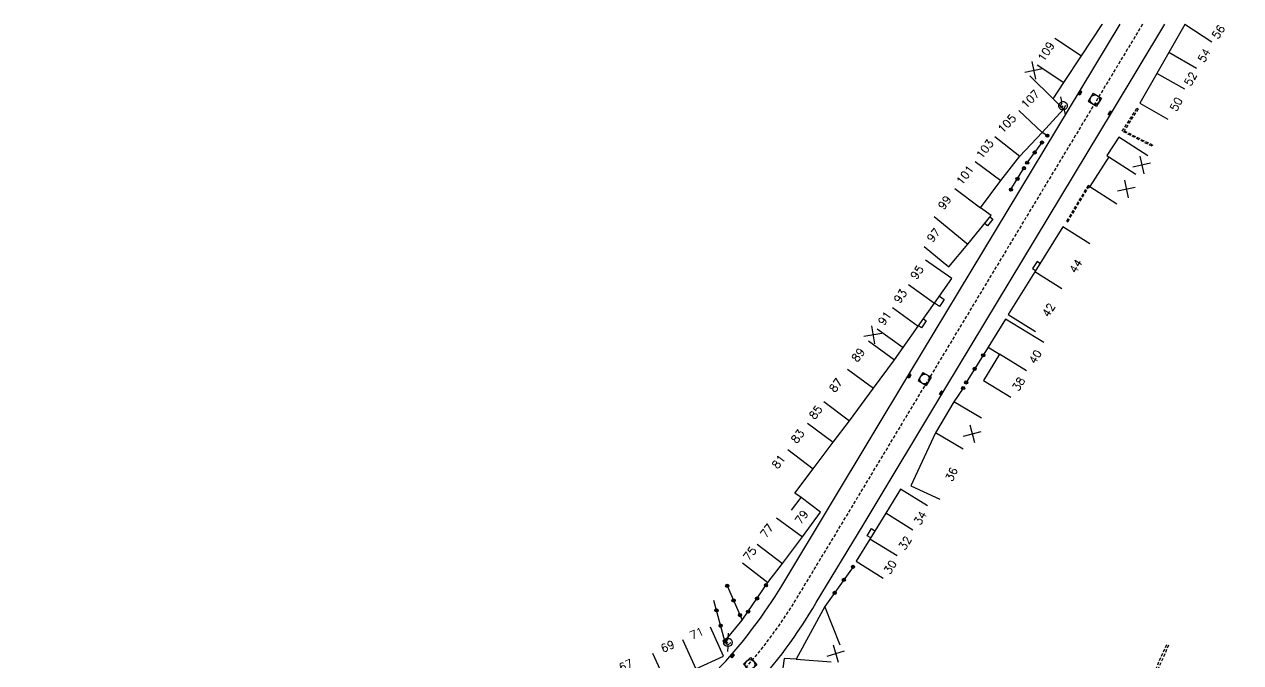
# Model space of a CAD drawing. Header units: millimetres. Extents: x 151000 to 152000, y 127000 to 128000.
# Drawn here: x 151000 to 151190, y 127900.2 to 128000 of the extents above; entities that cross this region are included whole.
import ezdxf
from ezdxf.enums import TextEntityAlignment as Align

# ---------------------------------------------------------------- set-up
doc = ezdxf.new("R2010")
doc.units = ezdxf.units.MM
doc.linetypes.add('DASHED', pattern=[0.75, 0.5, -0.25])
doc.layers.get('0').update_dxf_attribs({"linetype": 'CONTINUOUS'})
for name, color, linetype in [('W0001', 6, 'DASHED'), ('W0008', 7, 'CONTINUOUS'), ('W0100', 7, 'CONTINUOUS'), ('W0112', 1, 'DASHED'), ('W0322', 7, 'CONTINUOUS'), ('W0334', 7, 'CONTINUOUS'), ('W0400', 7, 'CONTINUOUS'), ('W0420', 7, 'CONTINUOUS'), ('W0471', 7, 'CONTINUOUS'), ('W0991', 7, 'CONTINUOUS'), ('W1102', 7, 'CONTINUOUS')]:
    doc.layers.add(name, color=color, linetype=linetype)
doc.styles.get("Standard").update_dxf_attribs({"font": 'romans.shx', "width": 0.85})

# ---------------------------------------------------------------- blocks, each defined once
blk = doc.blocks.new('T400')
for p, q in [((-0.15, 0.3), (0.15, 0.3)), ((-0.15, -0.25), (-0.15, 0.3)), ((-0.15, 0.15), (0.15, 0.15)), ((-0.15, 0), (0.15, 0)), ((0.15, 0.3), (0.15, -0.25)), ((-0.15, -0.15), (0.15, -0.15)), ((-0.15, -0.25), (-0.15, -0.3)), ((-0.15, -0.3), (0.15, -0.3)), ((0.15, -0.3), (0.15, -0.25))]:
    blk.add_line(p, q)
blk = doc.blocks.new('T420')
for p, q in [((0.75, 0.75), (-0.75, 0.75)), ((-0.75, 0.75), (-0.75, -0.75)), ((0.75, 0.75), (0.75, -0.75)), ((0.75, -0.75), (-0.75, -0.75))]:
    blk.add_line(p, q)
blk.add_ellipse((0, 0), major_axis=(-0.53, 0.53), ratio=1, start_param=3.926991, end_param=10.210176)
blk = doc.blocks.new('T471')
for p, q in [((-0.333334, 0.333334), (-0.333334, -0.333334)), ((-0.333334, 0.333334), (0.333334, 0.333334)), ((-0.333334, 0), (0, 0)), ((0.500001, 0.500001), (1.000002, 1.000002)), ((-0.500001, -0.500001), (-1.000002, -1.000002)), ((-0.333334, -0.333334), (0.333334, -0.333334))]:
    blk.add_line(p, q)
blk.add_ellipse((0, 0), major_axis=(0.471405, 0.471405), ratio=1, start_param=5.4977871438, end_param=11.780972451)
blk = doc.blocks.new('t322o')
at = {"color": 0, "linetype": 'Continuous'}
for radius in [0.25, 0.15]:
    blk.add_circle((0, 0), radius, dxfattribs=at)
blk = doc.blocks.new('t991o')
at = {"color": 0, "linetype": 'Continuous'}
for p, q in [((-1, 1), (1, -1)), ((-1, -1), (1, 1))]:
    blk.add_line(p, q, dxfattribs=at)

msp = doc.modelspace()

# ---------------------------------------------------------------- linework, layer by layer
at = {"layer": 'W0001', "flags": 128}
msp.add_lwpolyline([(151174.7, 128000), (151167.67, 127988.35), (151140.95, 127943.99), (151128.7, 127923.62), (151120.9, 127910.71, -0.105197), (151098.89, 127887.06), (151074.48, 127869.07), (151070.14, 127865.86), (151066.68, 127863.47), (151041.43, 127846.86), (151010.63, 127826.22, -0.046747), (151002.65, 127821.57), (151000, 127820.4)], format="xyb", dxfattribs=at)
at = {"layer": 'W0008'}
for points in [[(151000, 127823.41), (151001.51, 127824.08, 0.046836), (151009.06, 127828.48), (151024.42, 127838.75), (151051.63, 127857), (151064.99, 127865.94), (151068.39, 127868.3), (151072.7, 127871.48), (151097.14, 127889.5, 0.105336), (151118.33, 127912.26), (151126.13, 127925.17), (151138.38, 127945.54), (151165.1, 127989.9), (151171.2, 128000)], [(151321.04, 127851.22), (151313.88, 127849.86), (151305.73, 127848.3), (151274.89, 127842.45), (151246.57, 127837.14), (151224.79, 127833.02), (151195.17, 127827.41), (151167.76, 127822.22), (151152.93, 127819.44), (151105.78, 127810.38), (151074.03, 127804.38, -0.405396), (151067.93, 127808.73), (151062.85, 127829.14), (151058.51, 127846.6, -0.031302), (151057.68, 127850.75, -0.18993), (151058.93, 127853.98), (151060.14, 127854.94), (151075.58, 127866.18), (151100.7, 127884.68, 0.110745), (151123.72, 127909.64), (151131.04, 127921.7), (151143.97, 127943.25), (151170, 127986.42), (151178.17, 128000)]]:
    msp.add_lwpolyline(points, format="xyb", dxfattribs=at)
at = {"layer": 'W0100'}
for points in [[(151140.59, 127965.25), (151144.45, 127962.07), (151147.41, 127965.66), (151151.05, 127970.11), (151149.41, 127971.33), (151152.56, 127975.57), (151155.56, 127979.38), (151159.04, 127983.08), (151162.36, 127986.75), (151160.74, 127988.35), (151162.43, 127990.89), (151165.17, 127995.08), (151168.41, 127999.96), (151168.44, 128000)], [(151181.36, 128000), (151181.34, 127999.98), (151178.81, 127995.58), (151176.97, 127992.3), (151174.3, 127987.66), (151178.64, 127985.17)], [(151175.52, 127979.47), (151171, 127982.38), (151169.15, 127979.5), (151169.47, 127979.29), (151166.47, 127974.64), (151170.68, 127971.94)], [(151166.49, 127965.71), (151162.25, 127968.36), (151157.86, 127961.33), (151153.73, 127954.63), (151157.98, 127952)], [(151112.22, 127915.81), (151116.19, 127912.76), (151118.46, 127915.73), (151121.56, 127919.91), (151124.4, 127923.76), (151121.36, 127926.05), (151120.41, 127926.73), (151123.27, 127930.54), (151126.37, 127934.67), (151128.91, 127938.04), (151132.67, 127943.15), (151135.94, 127947.58), (151137.31, 127949.51), (151139.68, 127952.83), (151142.23, 127956.42), (151144.92, 127960.29), (151140.81, 127963.14)], [(151159.3, 127950.27), (151153.32, 127953.91), (151150.61, 127949.53), (151152.35, 127948.47), (151149.84, 127944.35), (151154.11, 127941.74)], [(151149.53, 127938.43), (151145.23, 127940.98), (151142.36, 127936.13), (151138.52, 127927.88), (151143.05, 127925.77)], [(151141.14, 127924.72), (151136.87, 127927.33), (151134.58, 127923.57), (151132.1, 127919.51), (151129.97, 127916.09), (151134.21, 127913.44)], [(151127.48, 127902.97), (151125.09, 127909), (151120.58, 127900.77), (151118.72, 127900.88), (151118.07, 127896.32), (151126.78, 127895.67), (151126.05, 127889.71), (151131.01, 127889.1)], [(151089.8, 127897.91), (151091.87, 127893.36), (151100.24, 127897.17), (151104.91, 127899.28), (151109.26, 127901.22), (151107.23, 127905.79)]]:
    msp.add_lwpolyline(points, dxfattribs=at)
at = {"layer": 'W0112'}
for points in [[(151176.21, 127980.94), (151171.54, 127983.29), (151173.85, 127986.9), (151174.02, 127986.79), (151171.83, 127983.37), (151176.3, 127981.12)], [(151178.79, 127902.95), (151176.86, 127898.68), (151178.05, 127898.2), (151177.94, 127897.92), (151176.46, 127898.51), (151178.52, 127903.07)]]:
    msp.add_lwpolyline(points, dxfattribs=at)
msp.add_lwpolyline([(151163.03, 127969.14), (151166.27, 127974.53), (151166.37, 127974.47), (151166.47, 127974.64), (151166.2, 127974.8), (151162.85, 127969.25)], close=True, dxfattribs=at)
at = {"layer": 'W0322'}
for points in [[(151159.84, 127982.59), (151159.04, 127983.08)], [(151156.69, 127978.37), (151159.01, 127981.53)], [(151154.16, 127974.16), (151156.19, 127977.51)], [(151150.61, 127949.53), (151147.16, 127944.03)], [(151146.69, 127943.15), (151145.23, 127940.98)], [(151129.48, 127915.21), (151125.09, 127909)], [(151109.7, 127912.52), (151112.16, 127906.86), (151116.19, 127912.76)], [(151109.46, 127903.58), (151107.72, 127909.94)]]:
    msp.add_lwpolyline(points, dxfattribs=at)
at = {"layer": 'W0334'}
for points in [[(151150.87, 127969.89), (151151.33, 127969.52), (151150.49, 127968.51), (151150.04, 127968.88)], [(151158.68, 127962.64), (151158.23, 127962.93), (151157.52, 127961.81), (151157.98, 127961.53)], [(151142.97, 127957.49), (151143.72, 127956.97), (151142.98, 127955.9), (151142.23, 127956.42)], [(151140.48, 127953.95), (151140.89, 127953.65), (151140.16, 127952.56), (151139.72, 127952.88)], [(151132.24, 127919.74), (151131.69, 127920.07), (151132.34, 127921.18), (151132.91, 127920.84)], [(151109.46, 127903.58), (151112.16, 127906.86)]]:
    msp.add_lwpolyline(points, dxfattribs=at)
at = {"layer": 'W1102'}
for p, q in [((151168.35, 128000), (151168.41, 127999.96)), ((151185.53, 127997.22), (151181.34, 127999.98)), ((151160.99, 127997.82), (151165.17, 127995.08)), ((151183.14, 127993.08), (151178.81, 127995.58)), ((151158.26, 127993.66), (151162.43, 127990.89)), ((151181.33, 127989.85), (151176.97, 127992.3)), ((151155.4, 127986.51), (151159.04, 127983.08)), ((151151.62, 127982.47), (151155.56, 127979.38)), ((151148.54, 127978.55), (151152.56, 127975.57)), ((151142.18, 127969.97), (151147.41, 127965.66)), ((151162.1, 127958.68), (151157.86, 127961.33)), ((151138.15, 127959.31), (151142.23, 127956.42)), ((151135.62, 127955.74), (151139.68, 127952.83)), ((151133.24, 127952.41), (151137.31, 127949.51)), ((151131.92, 127950.55), (151135.94, 127947.58)), ((151156.59, 127945.82), (151152.35, 127948.47)), ((151128.64, 127946.11), (151132.67, 127943.15)), ((151124.91, 127941.05), (151128.91, 127938.04)), ((151122.37, 127937.67), (151126.37, 127934.67)), ((151146.69, 127933.58), (151142.36, 127936.13)), ((151119.27, 127933.54), (151123.27, 127930.54)), ((151119.85, 127924.06), (151121.36, 127926.05)), ((151138.84, 127920.96), (151134.58, 127923.57)), ((151117.54, 127922.89), (151121.56, 127919.91)), ((151114.5, 127918.77), (151118.46, 127915.73)), ((151136.37, 127916.91), (151132.1, 127919.51)), ((151102.85, 127903.84), (151104.91, 127899.28)), ((151098.17, 127901.72), (151100.24, 127897.17))]:
    msp.add_line(p, q, dxfattribs=at)
at = {"layer": 'W1102', "flags": 128}
for points in [[(151160.74, 127988.35), (151157.12, 127991.93)], [(151169.47, 127979.29), (151173.67, 127976.59)], [(151145.41, 127974.32), (151149.41, 127971.33)], [(151120.58, 127900.77), (151126.06, 127900.36)]]:
    msp.add_lwpolyline(points, dxfattribs=at)

# ---------------------------------------------------------------- block references
at = {"layer": 'W0322'}
for p, rotation in [((151159.84, 127982.59), 148.591105278572), ((151159.01, 127981.53), 53.6967759266569), ((151156.69, 127978.37), 53.6967759266569), ((151157.85, 127979.95), 53.6967759266569), ((151156.19, 127977.51), 58.7509077799767), ((151155.18, 127975.84), 58.7509077799767), ((151154.16, 127974.16), 58.7509077799767), ((151149.82, 127948.27), 237.899461681859), ((151148.49, 127946.15), 237.899461681859), ((151147.16, 127944.03), 237.899461681859), ((151146.69, 127943.15), 236.06818725363), ((151129.48, 127915.21), 234.693164892867), ((151109.82, 127912.24), 293.4940160773181), ((151115.89, 127912.33), 55.68866202684789), ((151128.04, 127913.17), 234.693164892867), ((151110.81, 127909.95), 293.4940160773181), ((151114.49, 127910.26), 55.68866202684789), ((151126.6, 127911.13), 234.693164892867), ((151108.14, 127908.4), 105.220895515088), ((151113.08, 127908.2), 55.68866202684789), ((151108.8, 127905.99), 105.220895515088), ((151111.81, 127907.66), 293.4940160773181), ((151109.46, 127903.58), 105.220895515088)]:
    msp.add_blockref('t322o', p, dxfattribs=dict(at, rotation=rotation))
at = {"layer": 'W0400'}
for p, rotation in [((151164.93, 127989.27), 148.9337435322542), ((151169.61, 127986.07), 148.9337435322542), ((151138.25, 127945.02), 148.9958530802313), ((151143.25, 127942.35), 148.9958530802313), ((151110.61, 127901.31), 139.0640071910036)]:
    msp.add_blockref('T400', p, dxfattribs=dict(at, rotation=rotation))
at = {"layer": 'W0420'}
for p, rotation in [((151167.26, 127988.22), 58.91828699800229), ((151140.66, 127944.57), 59.03123949023249), ((151113.4, 127899.95), 42.1122891395119)]:
    msp.add_blockref('T420', p, dxfattribs=dict(at, rotation=rotation))
at = {"layer": 'W0471'}
for p, rotation in [((151162.29, 127987.27), 58.91828699800229), ((151109.94, 127903.41), 42.1122891395119)]:
    msp.add_blockref('T471', p, dxfattribs=dict(at, rotation=rotation))
at = {"layer": 'W0991'}
for p, rotation in [((151157.69, 127992.79), 326.3857991081629), ((151174.6, 127978.03), 327.2647737283899), ((151172.18, 127974.26), 327.2647737271139), ((151132.58, 127951.48), 324.6028698814635), ((151148.11, 127936.01), 329.668410860121), ((151126.77, 127901.66), 331.2887794142224)]:
    msp.add_blockref('t991o', p, dxfattribs=dict(at, rotation=rotation))

# ---------------------------------------------------------------- texts
for s, rotation, p in [('56', 56.7382, (151186.57, 127998.82)), ('109', 56.7491, (151159.63, 127995.74)), ('54', 60.051, (151184.33, 127995.15)), ('52', 60.6654, (151182.23, 127991.47)), ('107', 45.3028, (151157.18, 127988.31)), ('50', 60.1254, (151179.98, 127987.51)), ('105', 46.9103, (151153.51, 127984.49)), ('103', 51.8585, (151150.08, 127980.51)), ('101', 53.4346, (151146.97, 127976.44)), ('99', 53.4346, (151143.79, 127972.15)), ('97', 50.5265, (151142.07, 127967.05)), ('95', 55.1821, (151139.48, 127961.23)), ('44', 58.0349, (151164.3, 127962.2)), ('93', 54.638, (151136.88, 127957.52)), ('42', 58.3245, (151160.04, 127955.34)), ('91', 54.4523, (151134.43, 127954.07)), ('89', 53.576, (151130.28, 127948.33)), ('40', 58.6476, (151157.95, 127948.04)), ('87', 53.628, (151126.78, 127943.58)), ('38', 58.6476, (151155.35, 127943.78)), ('85', 53.0919, (151123.64, 127939.36)), ('83', 53.064, (151120.82, 127935.61)), ('81', 53.064, (151117.84, 127931.64)), ('36', 65.0455, (151144.87, 127929.67)), ('79', 53.5086, (151121.45, 127922.98)), ('34', 58.5983, (151139.99, 127922.84)), ('77', 53.5086, (151116.02, 127920.83)), ('32', 58.5996, (151137.61, 127918.93)), ('75', 52.52, (151113.36, 127917.29)), ('30', 58.0576, (151135.29, 127915.17)), ('71', 24.0008, (151105.04, 127904.81)), ('69', 24.3584, (151100.51, 127902.78)), ('67', 24.4683, (151093.98, 127899.82))]:
    msp.add_text(s, height=1.25, rotation=rotation, dxfattribs=at).set_placement(p, align=Align.MIDDLE)

doc.saveas('drawing.dxf')
